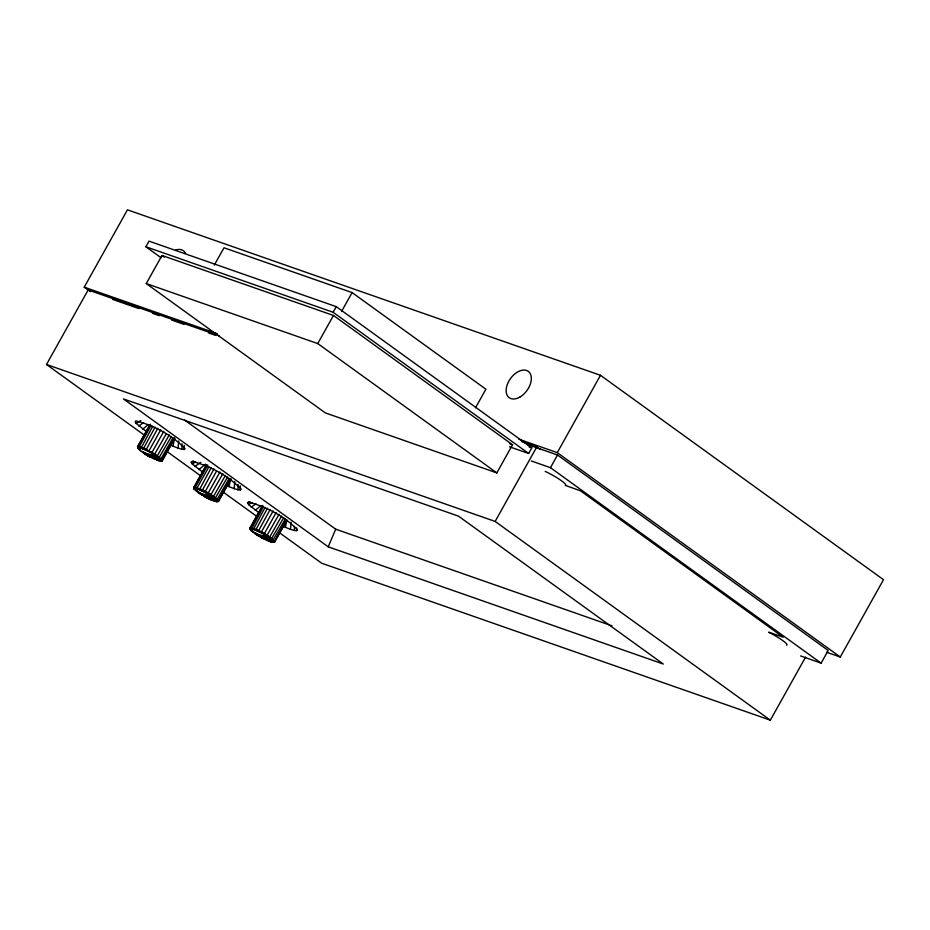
<?xml version="1.0" encoding="UTF-8"?>
<svg xmlns="http://www.w3.org/2000/svg" width="930" height="930" viewBox="0 0 930 930"><rect width="100%" height="100%" fill="white"/><g stroke="black" fill="none" stroke-linecap="round" stroke-linejoin="round"><path stroke-width="1.4" d="M146.01 431.264L136.164 423.429L135.175 421.697L135.885 420.872C153.915 425.428 172.155 435.182 185.035 448.62L184.326 449.434L181.966 449.283L181.978 443.819M203.147 472.487L192.254 463.93L191.266 462.198L191.975 461.385C210.006 465.93 228.245 475.683 241.126 489.122L240.417 489.947L238.057 489.785L238.068 484.332M259.493 513.174L248.601 504.63L247.613 502.886L248.322 502.072C266.352 506.618 284.592 516.371 297.472 529.821L296.763 530.635L294.403 530.484L294.415 526.38M153.438 458.513C165.447 462.291 142.616 455.433 145.161 453.154M230.64 479.171L218.201 501.41C212.714 501.735 204.647 497.294 201.357 493.737L199.625 492.598M286.614 520.695L274.873 541.69C272.885 543.841 260.505 537.935 257.552 534.308L255.808 533.181M153.601 458.478L142.557 451.457L142.511 452.236L145.045 453.887L160.739 459.234L173.027 437.786M198.753 492.04L196.579 490.47L198.695 492.819L206.82 497.678L216.934 499.817L229.222 478.369M181.966 449.283L178.118 448.167L178.665 440.971M238.057 489.785L234.209 488.669L234.755 481.473M294.403 530.484L290.555 529.356L291.102 522.16M178.118 448.167L173.038 446.156L174.538 437.856M234.209 488.669L229.129 486.669L230.373 479.741M290.555 529.356L285.475 527.356L286.719 520.44M174.921 438.297L162.494 460.536C159.344 458.699 151.451 453.503 149.009 450.794L160.751 429.8M231.117 478.88L218.445 501.386L213.237 496.957L204.867 492.191L216.248 471.615M273.943 542.074C271.688 537.133 263.109 535.878 261.4 531.96L273.129 510.954M262.388 505.722L249.961 527.961L250.368 529.612L254.355 521.242M150.486 424.266L137.57 446.795L137.977 448.446L137.57 446.795L149.997 424.557M196.463 490.796L193.917 488.413L196.776 483.123M251.158 529.705L252.821 531.902L251.1 530.356M137.826 447.493L140.43 450.736L140.384 449.888M254.948 532.611C257.064 538.145 268.526 536.866 272.792 540.411L285.417 518.952M272.792 540.411C270.107 538.668 260.865 539.9 260.435 536.04M328.232 546.828L123.434 398.924L458.49 516.138L663.299 664.043L328.232 546.828L335.695 529.193L184.559 420.046M204.24 495.458C204.112 498.282 208.948 496.771 210.192 498.608M90.501 291.683L84.235 287.161L127.445 209.831L600.478 375.301L883.5 579.692L840.29 657.01L826.619 652.232M144.115 434.984L46.5 364.49L88.141 289.974L219.399 335.893M161.181 257.819L145.871 246.764L149.009 241.137L336.253 306.644L531.797 447.853L528.647 453.48L509.512 446.784M146.266 283.58L161.983 255.471L333.463 315.456L512.535 444.773L496.818 472.893L325.349 412.908L146.266 283.58L317.746 343.565L496.818 472.893M214.295 265.108L223.991 247.775L352.098 292.59L485.89 389.205L475.509 407.782M138.512 446.261L139.895 443.784M144.034 436.368L150.253 425.254M150.962 425.626L139.116 446.981L148.672 451.608M152.764 426.161L141.046 448.144M155.089 427.068L143.267 449.004M157.809 428.312L145.859 450.19M163.75 431.45L151.544 453.189M165.947 434.415L154.299 454.84M169.248 434.88L157.042 456.374L145.045 453.887M171.422 436.437L158.867 457.967M173.98 438.844L162.25 459.839L161.32 460.257M161.553 460.92L174.445 438.588M206.193 465.14L193.766 487.378L194.172 489.029M206.669 464.849L194.138 487.436L204.867 492.191M198.16 480.659L199.543 478.183M200.915 475.718L205.065 468.302M207.843 464.977L195.416 487.215C194.905 488.366 197.718 489.459 197.218 487.739L208.959 466.744M211.284 467.651L199.462 489.587M213.993 468.883L202.054 490.773M219.945 472.033L208.204 493.04C208.727 494.435 217.853 501.572 218.201 500.689C211.424 494.597 203.007 489.657 194.138 487.436L193.975 488.75L196.625 491.319M222.828 473.754L210.494 495.423M225.444 475.451L213.237 496.957L201.24 494.469L216.597 499.829M227.606 477.02L215.063 498.538M230.175 479.415L218.434 500.421L217.515 500.84M145.871 246.764L333.114 312.259L336.253 306.644M317.746 343.565L333.463 315.456M341.717 311.166L352.098 292.59M262.865 505.432L250.333 528.008L261.063 532.774M255.727 518.766L262.632 506.408M263.353 506.792L251.705 528.786M265.155 507.315L253.425 529.298M267.48 508.233L255.657 530.17M270.188 509.466L258.249 531.344M276.14 512.616L263.934 534.355M279.023 514.337L266.689 536.005M281.627 516.034L269.421 537.54L257.436 535.041M283.801 517.603L271.258 539.121M286.37 519.998L274.629 541.004L273.711 541.411M275.094 540.749L286.824 519.754M46.5 364.49L495.144 521.428L536.784 446.923L540.307 449.469M518.87 439.193L557.268 452.631L600.478 375.301M531.297 460.966L550.455 467.674L557.523 455.014L828.2 650.488L821.12 663.137L800.567 655.941M279.36 532.658L321.699 563.231L770.342 720.169L805.636 657.022M140.291 450.515C143.418 452.259 147.882 457.13 151.055 456.537M212.226 500.282L212.9 499.84M274.641 541.957C268.526 535.087 259.191 530.472 250.333 528.008C251.902 533.367 260.877 537.029 266.189 539.458M162.018 460.827L158.251 460.571L159.042 460.176M214.446 501.142L218.201 501.41M217.039 501.282L216.167 501.654M209.634 499.096L212.703 500.108M142.86 429.125L148.254 424.545M198.95 469.627L205.414 464.14M255.297 510.326L260.691 505.746M138.779 425.963L143.546 422.65M194.87 466.465L200.822 462.326M251.216 507.164L255.983 503.839M162.25 460.803C156.135 453.921 146.812 449.318 137.954 446.853L137.745 447.795L139.326 447.632M210.68 495.295L197.102 488.436L194.196 487.785L193.975 488.75M217.748 501.491L218.69 501.119C212.528 494.202 203.159 489.564 194.242 487.088L194.975 489.122M249.926 528.659L250.391 528.368C259.11 530.798 268.282 535.331 274.304 542.097M136.164 423.429L140.849 420.604M192.254 463.93L195.765 461.815M248.601 504.63L252.111 502.514M191.266 462.198L193.661 460.873M247.613 502.886L250.007 501.572M270.642 541.725L274.164 542.248M156.263 459.687L158.542 460.583M268.421 540.853L270.921 541.737M160.297 461.106L161.448 461.222L162.25 459.839L154.903 454.177L143.348 448.074L138.047 446.505L138.198 447.516M272.688 542.26L274.873 541.69C268.724 534.785 259.342 530.147 250.437 527.67L250.205 528.647M161.774 461.094L158.821 460.443M217.969 501.677L215.004 501.014M160.402 459.246L150.625 457.095L147.835 455.305L150.881 456.828M142.511 452.236L156.798 456.467M196.486 491.098L198.695 492.819L212.982 497.05M216.492 501.677L209.796 499.061L198.695 492.819M254.89 533.402L269.177 537.621M194.196 487.785L195.521 488.204M84.235 287.161L217.225 333.684M521.765 441.669L536.784 446.923M112.739 299.425L138.744 308.527M152.427 313.317L159.274 315.7M171.597 320.013L183.907 324.326M208.541 332.94L215.388 335.335M527.415 444.482L557.523 455.014M529.065 446.9L531.797 447.853M509.814 443.819L512.535 444.773M768.936 632.237L783.223 637.236L580.471 490.819L565.347 485.39A16.275 2.325 29.2 0 0 560.418 480.02A16.275 2.325 29.2 0 0 545.201 471.429M335.695 529.193L611.987 625.844M268.886 540.69L271.2 541.597M156.507 459.536L151.857 457.316M268.642 540.853L260.144 536.633M170.655 445.052L173.038 446.156M226.746 485.565L229.129 486.669M281.895 525.706L285.475 527.356M205.042 496.388L209.994 498.887M257.354 534.959L254.797 533.216L262.248 537.482M150.73 457.025L147.777 455.514M206.913 497.608L198.602 492.633L201.159 494.388M260.214 536.459L263.109 538.179M207.076 497.399L209.796 499.061M144.964 453.805L142.43 451.771M198.625 492.354L201.171 494.179L199.555 492.749M557.268 452.631L840.29 657.01M550.455 467.674L821.12 663.137M333.114 312.259L528.647 453.48M161.983 255.471L164.331 257.157M495.144 521.428L770.342 720.169M166.458 451.12L200.566 475.753M222.909 491.889L257.017 516.522M252.658 531.379L257.366 534.762L255.75 533.332M140.267 450.213L137.721 447.83M250.158 529.333L251.274 530.612M193.917 488.413L194.858 489.459M138.709 449.202L138 447.214C146.719 449.632 155.903 454.177 161.913 460.931M217.864 500.84L218.108 501.514M296.647 527.891L296.763 530.635M240.242 485.832L240.417 489.947M184.152 445.331L184.326 449.434M768.785 632.319A16.275 2.325 29.2 0 1 786.617 645.188M175.7 249.972A16.275 10.184 -54.2 0 1 185.558 253.425M520.161 396.901A16.275 10.184 -54.2 0 0 528.879 371.837A16.275 10.184 -54.2 0 0 507.187 384.834A16.275 10.184 -54.2 0 0 520.161 396.901"/></g></svg>
